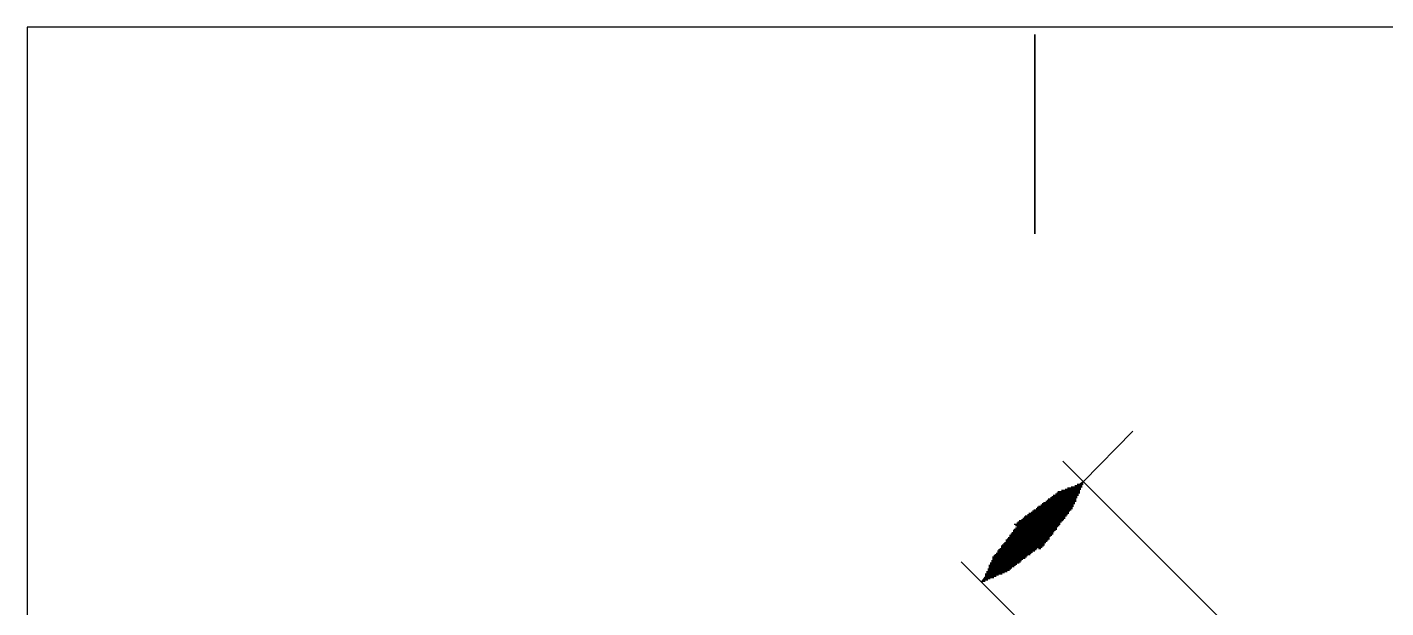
# Model space of a CAD drawing. Extents: x 20 to 206, y 5 to 293.
# Drawn here: x 20 to 115.1, y 252.5 to 293.1 of the extents above; entities that cross this region are included whole.
import ezdxf

# ---------------------------------------------------------------- set-up
doc = ezdxf.new("R2010")
doc.units = 0

msp = doc.modelspace()

# ---------------------------------------------------------------- linework, layer by layer
at = {"layer": 'P00107'}
msp.add_lwpolyline([(109.474003, 231.563326), (85.343999, 255.693326), (109.474003, 231.563326)], dxfattribs=at)
at = {"layer": 'P00108'}
msp.add_lwpolyline([(93.895335, 261.281328), (97.366667, 264.837326), (93.895335, 261.281328)], dxfattribs=at)
at = {"layer": 'P00109'}
msp.add_lwpolyline([(116.585993, 238.590658), (92.455995, 262.720659), (116.585993, 238.590658)], dxfattribs=at)
at = {"layer": 'P00659'}
msp.add_lwpolyline([(89.831333, 258.910661), (89.915996, 258.910661)], dxfattribs=at)
at = {"layer": 'P00660'}
msp.add_lwpolyline([(89.746665, 258.825992), (90.000665, 258.825992)], dxfattribs=at)
at = {"layer": 'P00661'}
msp.add_lwpolyline([(89.661996, 258.741326), (90.085334, 258.741326)], dxfattribs=at)
at = {"layer": 'P00662'}
msp.add_lwpolyline([(89.577333, 258.65666), (90.169997, 258.65666)], dxfattribs=at)
at = {"layer": 'P00663'}
msp.add_lwpolyline([(89.577333, 258.571994), (90.254665, 258.571994)], dxfattribs=at)
at = {"layer": 'P00664'}
msp.add_lwpolyline([(89.492664, 258.487326), (90.339329, 258.487326)], dxfattribs=at)
at = {"layer": 'P00665'}
msp.add_lwpolyline([(89.407995, 258.40266), (90.424003, 258.40266)], dxfattribs=at)
at = {"layer": 'P00666'}
msp.add_lwpolyline([(89.323332, 258.317994), (90.508666, 258.317994)], dxfattribs=at)
at = {"layer": 'P00667'}
msp.add_lwpolyline([(89.323332, 258.233325), (90.593329, 258.233325)], dxfattribs=at)
at = {"layer": 'P00668'}
msp.add_lwpolyline([(89.238664, 258.148659), (90.678003, 258.148659)], dxfattribs=at)
at = {"layer": 'P00669'}
msp.add_lwpolyline([(89.154, 258.063993), (90.762666, 258.063993)], dxfattribs=at)
at = {"layer": 'P00670'}
msp.add_lwpolyline([(89.069332, 257.979328), (90.847329, 257.979328)], dxfattribs=at)
at = {"layer": 'P00671'}
msp.add_lwpolyline([(88.984663, 257.894659), (90.931993, 257.894659)], dxfattribs=at)
at = {"layer": 'P00672'}
msp.add_lwpolyline([(88.984663, 257.809993), (91.016667, 257.809993)], dxfattribs=at)
at = {"layer": 'P00673'}
msp.add_lwpolyline([(88.9, 257.725327), (91.10133, 257.725327)], dxfattribs=at)
at = {"layer": 'P00674'}
msp.add_lwpolyline([(88.815331, 257.640658), (91.185993, 257.640658)], dxfattribs=at)
at = {"layer": 'P00675'}
msp.add_lwpolyline([(88.730663, 257.555993), (91.270667, 257.555993)], dxfattribs=at)
at = {"layer": 'P00676'}
msp.add_lwpolyline([(88.730663, 257.471327), (91.35533, 257.471327)], dxfattribs=at)
at = {"layer": 'P00677'}
msp.add_lwpolyline([(88.646, 257.386661), (91.439994, 257.386661)], dxfattribs=at)
at = {"layer": 'P00678'}
msp.add_lwpolyline([(88.561331, 257.301992), (91.524668, 257.301992)], dxfattribs=at)
at = {"layer": 'P00679'}
msp.add_lwpolyline([(88.476662, 257.217326), (91.439994, 257.217326)], dxfattribs=at)
at = {"layer": 'P00680'}
msp.add_lwpolyline([(88.476662, 257.13266), (91.35533, 257.13266)], dxfattribs=at)
at = {"layer": 'P00681'}
msp.add_lwpolyline([(88.391999, 257.047994), (91.270667, 257.047994)], dxfattribs=at)
at = {"layer": 'P00682'}
msp.add_lwpolyline([(88.307331, 256.963326), (91.10133, 256.963326)], dxfattribs=at)
at = {"layer": 'P00683'}
msp.add_lwpolyline([(88.222667, 256.87866), (91.016667, 256.87866)], dxfattribs=at)
at = {"layer": 'P00684'}
msp.add_lwpolyline([(88.137999, 256.793994), (90.931993, 256.793994)], dxfattribs=at)
at = {"layer": 'P00685'}
msp.add_lwpolyline([(88.137999, 256.709325), (90.762666, 256.709325)], dxfattribs=at)
at = {"layer": 'P00686'}
msp.add_lwpolyline([(88.05333, 256.624659), (90.678003, 256.624659)], dxfattribs=at)
at = {"layer": 'P00687'}
msp.add_lwpolyline([(87.968667, 256.539994), (90.593329, 256.539994)], dxfattribs=at)
at = {"layer": 'P00688'}
msp.add_lwpolyline([(87.883998, 256.455328), (90.508666, 256.455328)], dxfattribs=at)
at = {"layer": 'P00689'}
msp.add_lwpolyline([(87.883998, 256.370659), (90.339329, 256.370659)], dxfattribs=at)
at = {"layer": 'P00690'}
msp.add_lwpolyline([(87.79933, 256.285993), (90.254665, 256.285993)], dxfattribs=at)
at = {"layer": 'P00691'}
msp.add_lwpolyline([(87.714666, 256.201327), (90.169997, 256.201327)], dxfattribs=at)
at = {"layer": 'P00692'}
msp.add_lwpolyline([(87.629998, 256.116659), (90.000665, 256.116659)], dxfattribs=at)
at = {"layer": 'P00693'}
msp.add_lwpolyline([(87.545329, 256.031993), (89.915996, 256.031993)], dxfattribs=at)
at = {"layer": 'P00694'}
msp.add_lwpolyline([(87.545329, 255.947327), (89.831333, 255.947327)], dxfattribs=at)
at = {"layer": 'P00695'}
msp.add_lwpolyline([(87.545329, 255.862661), (89.661996, 255.862661)], dxfattribs=at)
at = {"layer": 'P00696'}
msp.add_lwpolyline([(87.460666, 255.777992), (89.577333, 255.777992)], dxfattribs=at)
at = {"layer": 'P00697'}
msp.add_lwpolyline([(87.460666, 255.693326), (89.492664, 255.693326)], dxfattribs=at)
at = {"layer": 'P00698'}
msp.add_lwpolyline([(87.375997, 255.60866), (89.407995, 255.60866)], dxfattribs=at)
at = {"layer": 'P00699'}
msp.add_lwpolyline([(87.375997, 255.523995), (89.238664, 255.523995)], dxfattribs=at)
at = {"layer": 'P00700'}
msp.add_lwpolyline([(87.291329, 255.439326), (89.154, 255.439326)], dxfattribs=at)
at = {"layer": 'P00701'}
msp.add_lwpolyline([(87.291329, 255.35466), (89.069332, 255.35466)], dxfattribs=at)
at = {"layer": 'P00702'}
msp.add_lwpolyline([(87.291329, 255.269994), (88.9, 255.269994)], dxfattribs=at)
at = {"layer": 'P00703'}
msp.add_lwpolyline([(87.206666, 255.185325), (88.815331, 255.185325)], dxfattribs=at)
at = {"layer": 'P00704'}
msp.add_lwpolyline([(87.206666, 255.10066), (88.730663, 255.10066)], dxfattribs=at)
at = {"layer": 'P00705'}
msp.add_lwpolyline([(87.121997, 255.015994), (88.561331, 255.015994)], dxfattribs=at)
at = {"layer": 'P00706'}
msp.add_lwpolyline([(87.121997, 254.931328), (88.391999, 254.931328)], dxfattribs=at)
at = {"layer": 'P00707'}
msp.add_lwpolyline([(87.037334, 254.846659), (88.222667, 254.846659)], dxfattribs=at)
at = {"layer": 'P00708'}
msp.add_lwpolyline([(87.037334, 254.761993), (87.968667, 254.761993)], dxfattribs=at)
at = {"layer": 'P00709'}
msp.add_lwpolyline([(87.037334, 254.677327), (87.79933, 254.677327)], dxfattribs=at)
at = {"layer": 'P00710'}
msp.add_lwpolyline([(86.952665, 254.592659), (87.629998, 254.592659)], dxfattribs=at)
at = {"layer": 'P00711'}
msp.add_lwpolyline([(86.952665, 254.507993), (87.375997, 254.507993)], dxfattribs=at)
at = {"layer": 'P00712'}
msp.add_lwpolyline([(86.867997, 254.423327), (87.206666, 254.423327)], dxfattribs=at)
at = {"layer": 'P00713'}
msp.add_lwpolyline([(86.867997, 254.338661), (87.037334, 254.338661), (86.867997, 254.338661)], dxfattribs=at)
at = {"layer": 'P00714'}
msp.add_lwpolyline([(86.783333, 254.253992), (89.831333, 258.233325), (86.783333, 254.253992)], dxfattribs=at)
at = {"layer": 'P00715'}
msp.add_lwpolyline([(89.831333, 258.233325), (90.000665, 257.386661), (89.831333, 258.233325)], dxfattribs=at)
at = {"layer": 'P00716'}
msp.add_lwpolyline([(90.000665, 257.386661), (90.762666, 257.301992), (90.000665, 257.386661)], dxfattribs=at)
at = {"layer": 'P00717'}
msp.add_lwpolyline([(90.762666, 257.301992), (86.783333, 254.253992), (90.762666, 257.301992)], dxfattribs=at)
at = {"layer": 'P00718'}
msp.add_lwpolyline([(89.831333, 258.148659), (89.915996, 258.148659)], dxfattribs=at)
at = {"layer": 'P00719'}
msp.add_lwpolyline([(89.746665, 258.063993), (89.915996, 258.063993)], dxfattribs=at)
at = {"layer": 'P00720'}
msp.add_lwpolyline([(89.661996, 257.979328), (89.915996, 257.979328)], dxfattribs=at)
at = {"layer": 'P00721'}
msp.add_lwpolyline([(89.577333, 257.894659), (89.915996, 257.894659)], dxfattribs=at)
at = {"layer": 'P00722'}
msp.add_lwpolyline([(89.577333, 257.809993), (89.915996, 257.809993)], dxfattribs=at)
at = {"layer": 'P00723'}
msp.add_lwpolyline([(89.492664, 257.725327), (90.000665, 257.725327)], dxfattribs=at)
at = {"layer": 'P00724'}
msp.add_lwpolyline([(89.407995, 257.640658), (90.000665, 257.640658)], dxfattribs=at)
at = {"layer": 'P00725'}
msp.add_lwpolyline([(89.323332, 257.555993), (90.000665, 257.555993)], dxfattribs=at)
at = {"layer": 'P00726'}
msp.add_lwpolyline([(89.323332, 257.471327), (90.000665, 257.471327)], dxfattribs=at)
at = {"layer": 'P00727'}
msp.add_lwpolyline([(89.238664, 257.386661), (90.000665, 257.386661)], dxfattribs=at)
at = {"layer": 'P00728'}
msp.add_lwpolyline([(89.154, 257.301992), (89.915996, 257.301992)], dxfattribs=at)
at = {"layer": 'P00729'}
msp.add_lwpolyline([(89.069332, 257.217326), (89.831333, 257.217326)], dxfattribs=at)
at = {"layer": 'P00730'}
msp.add_lwpolyline([(89.069332, 257.13266), (89.746665, 257.13266)], dxfattribs=at)
at = {"layer": 'P00731'}
msp.add_lwpolyline([(88.984663, 257.047994), (89.661996, 257.047994)], dxfattribs=at)
at = {"layer": 'P00732'}
msp.add_lwpolyline([(88.9, 256.963326), (89.577333, 256.963326)], dxfattribs=at)
at = {"layer": 'P00733'}
msp.add_lwpolyline([(88.815331, 256.87866), (89.492664, 256.87866)], dxfattribs=at)
at = {"layer": 'P00734'}
msp.add_lwpolyline([(88.730663, 256.793994), (89.407995, 256.793994)], dxfattribs=at)
at = {"layer": 'P00735'}
msp.add_lwpolyline([(88.730663, 256.709325), (89.323332, 256.709325)], dxfattribs=at)
at = {"layer": 'P00736'}
msp.add_lwpolyline([(88.646, 256.624659), (89.238664, 256.624659)], dxfattribs=at)
at = {"layer": 'P00737'}
msp.add_lwpolyline([(88.561331, 256.539994), (89.154, 256.539994)], dxfattribs=at)
at = {"layer": 'P00738'}
msp.add_lwpolyline([(88.476662, 256.455328), (89.069332, 256.455328)], dxfattribs=at)
at = {"layer": 'P00739'}
msp.add_lwpolyline([(88.476662, 256.370659), (88.984663, 256.370659)], dxfattribs=at)
at = {"layer": 'P00740'}
msp.add_lwpolyline([(88.391999, 256.285993), (88.9, 256.285993)], dxfattribs=at)
at = {"layer": 'P00741'}
msp.add_lwpolyline([(88.307331, 256.201327), (88.815331, 256.201327)], dxfattribs=at)
at = {"layer": 'P00742'}
msp.add_lwpolyline([(88.222667, 256.116659), (88.730663, 256.116659)], dxfattribs=at)
at = {"layer": 'P00743'}
msp.add_lwpolyline([(88.222667, 256.031993), (88.646, 256.031993)], dxfattribs=at)
at = {"layer": 'P00744'}
msp.add_lwpolyline([(88.137999, 255.947327), (88.561331, 255.947327)], dxfattribs=at)
at = {"layer": 'P00745'}
msp.add_lwpolyline([(88.05333, 255.862661), (88.476662, 255.862661)], dxfattribs=at)
at = {"layer": 'P00746'}
msp.add_lwpolyline([(87.968667, 255.777992), (88.391999, 255.777992)], dxfattribs=at)
at = {"layer": 'P00747'}
msp.add_lwpolyline([(87.968667, 255.693326), (88.307331, 255.693326)], dxfattribs=at)
at = {"layer": 'P00748'}
msp.add_lwpolyline([(87.883998, 255.60866), (88.222667, 255.60866)], dxfattribs=at)
at = {"layer": 'P00749'}
msp.add_lwpolyline([(87.79933, 255.523995), (88.137999, 255.523995)], dxfattribs=at)
at = {"layer": 'P00750'}
msp.add_lwpolyline([(87.714666, 255.439326), (88.05333, 255.439326)], dxfattribs=at)
at = {"layer": 'P00751'}
msp.add_lwpolyline([(87.629998, 255.35466), (87.968667, 255.35466)], dxfattribs=at)
at = {"layer": 'P00752'}
msp.add_lwpolyline([(87.629998, 255.269994), (87.883998, 255.269994)], dxfattribs=at)
at = {"layer": 'P00753'}
msp.add_lwpolyline([(87.545329, 255.185325), (87.79933, 255.185325)], dxfattribs=at)
at = {"layer": 'P00754'}
msp.add_lwpolyline([(87.460666, 255.10066), (87.714666, 255.10066)], dxfattribs=at)
at = {"layer": 'P00755'}
msp.add_lwpolyline([(87.375997, 255.015994), (87.629998, 255.015994)], dxfattribs=at)
at = {"layer": 'P00756'}
msp.add_lwpolyline([(87.375997, 254.931328), (87.545329, 254.931328)], dxfattribs=at)
at = {"layer": 'P00757'}
msp.add_lwpolyline([(87.291329, 254.846659), (87.460666, 254.846659)], dxfattribs=at)
at = {"layer": 'P00758'}
msp.add_lwpolyline([(87.206666, 254.761993), (87.375997, 254.761993)], dxfattribs=at)
at = {"layer": 'P00759'}
msp.add_lwpolyline([(87.121997, 254.677327), (87.291329, 254.677327)], dxfattribs=at)
at = {"layer": 'P00760'}
msp.add_lwpolyline([(87.121997, 254.592659), (87.206666, 254.592659)], dxfattribs=at)
at = {"layer": 'P00761'}
msp.add_lwpolyline([(87.037334, 254.507993), (87.121997, 254.507993)], dxfattribs=at)
at = {"layer": 'P00762'}
msp.add_lwpolyline([(86.952665, 254.423327), (87.037334, 254.423327)], dxfattribs=at)
at = {"layer": 'P00763'}
msp.add_lwpolyline([(86.867997, 254.338661), (86.952665, 254.338661), (86.867997, 254.338661)], dxfattribs=at)
at = {"layer": 'P00764'}
msp.add_lwpolyline([(89.915996, 257.301992), (90.762666, 257.301992)], dxfattribs=at)
at = {"layer": 'P00765'}
msp.add_lwpolyline([(89.831333, 257.217326), (90.678003, 257.217326)], dxfattribs=at)
at = {"layer": 'P00766'}
msp.add_lwpolyline([(89.746665, 257.13266), (90.593329, 257.13266)], dxfattribs=at)
at = {"layer": 'P00767'}
msp.add_lwpolyline([(89.661996, 257.047994), (90.508666, 257.047994)], dxfattribs=at)
at = {"layer": 'P00768'}
msp.add_lwpolyline([(89.577333, 256.963326), (90.339329, 256.963326)], dxfattribs=at)
at = {"layer": 'P00769'}
msp.add_lwpolyline([(89.492664, 256.87866), (90.254665, 256.87866)], dxfattribs=at)
at = {"layer": 'P00770'}
msp.add_lwpolyline([(89.407995, 256.793994), (90.169997, 256.793994)], dxfattribs=at)
at = {"layer": 'P00771'}
msp.add_lwpolyline([(89.323332, 256.709325), (90.000665, 256.709325)], dxfattribs=at)
at = {"layer": 'P00772'}
msp.add_lwpolyline([(89.238664, 256.624659), (89.915996, 256.624659)], dxfattribs=at)
at = {"layer": 'P00773'}
msp.add_lwpolyline([(89.154, 256.539994), (89.831333, 256.539994)], dxfattribs=at)
at = {"layer": 'P00774'}
msp.add_lwpolyline([(89.069332, 256.455328), (89.661996, 256.455328)], dxfattribs=at)
at = {"layer": 'P00775'}
msp.add_lwpolyline([(88.984663, 256.370659), (89.577333, 256.370659)], dxfattribs=at)
at = {"layer": 'P00776'}
msp.add_lwpolyline([(88.9, 256.285993), (89.492664, 256.285993)], dxfattribs=at)
at = {"layer": 'P00777'}
msp.add_lwpolyline([(88.815331, 256.201327), (89.407995, 256.201327)], dxfattribs=at)
at = {"layer": 'P00778'}
msp.add_lwpolyline([(88.730663, 256.116659), (89.238664, 256.116659)], dxfattribs=at)
at = {"layer": 'P00779'}
msp.add_lwpolyline([(88.646, 256.031993), (89.154, 256.031993)], dxfattribs=at)
at = {"layer": 'P00780'}
msp.add_lwpolyline([(88.561331, 255.947327), (89.069332, 255.947327)], dxfattribs=at)
at = {"layer": 'P00781'}
msp.add_lwpolyline([(88.476662, 255.862661), (88.9, 255.862661)], dxfattribs=at)
at = {"layer": 'P00782'}
msp.add_lwpolyline([(88.391999, 255.777992), (88.815331, 255.777992)], dxfattribs=at)
at = {"layer": 'P00783'}
msp.add_lwpolyline([(88.307331, 255.693326), (88.730663, 255.693326)], dxfattribs=at)
at = {"layer": 'P00784'}
msp.add_lwpolyline([(88.222667, 255.60866), (88.561331, 255.60866)], dxfattribs=at)
at = {"layer": 'P00785'}
msp.add_lwpolyline([(88.137999, 255.523995), (88.476662, 255.523995)], dxfattribs=at)
at = {"layer": 'P00786'}
msp.add_lwpolyline([(88.05333, 255.439326), (88.391999, 255.439326)], dxfattribs=at)
at = {"layer": 'P00787'}
msp.add_lwpolyline([(87.968667, 255.35466), (88.222667, 255.35466)], dxfattribs=at)
at = {"layer": 'P00788'}
msp.add_lwpolyline([(87.883998, 255.269994), (88.137999, 255.269994)], dxfattribs=at)
at = {"layer": 'P00789'}
msp.add_lwpolyline([(87.79933, 255.185325), (88.05333, 255.185325)], dxfattribs=at)
at = {"layer": 'P00790'}
msp.add_lwpolyline([(87.714666, 255.10066), (87.968667, 255.10066)], dxfattribs=at)
at = {"layer": 'P00791'}
msp.add_lwpolyline([(87.629998, 255.015994), (87.79933, 255.015994)], dxfattribs=at)
at = {"layer": 'P00792'}
msp.add_lwpolyline([(87.545329, 254.931328), (87.714666, 254.931328)], dxfattribs=at)
at = {"layer": 'P00793'}
msp.add_lwpolyline([(87.460666, 254.846659), (87.629998, 254.846659)], dxfattribs=at)
at = {"layer": 'P00794'}
msp.add_lwpolyline([(87.375997, 254.761993), (87.460666, 254.761993)], dxfattribs=at)
at = {"layer": 'P00795'}
msp.add_lwpolyline([(87.291329, 254.677327), (87.375997, 254.677327)], dxfattribs=at)
at = {"layer": 'P00796'}
msp.add_lwpolyline([(87.206666, 254.592659), (87.291329, 254.592659), (87.206666, 254.592659)], dxfattribs=at)
at = {"layer": 'P00797'}
msp.add_lwpolyline([(93.725997, 261.196659), (93.895335, 261.196659)], dxfattribs=at)
at = {"layer": 'P00798'}
msp.add_lwpolyline([(93.471997, 261.111993), (93.895335, 261.111993)], dxfattribs=at)
at = {"layer": 'P00799'}
msp.add_lwpolyline([(93.30266, 261.027327), (93.810661, 261.027327)], dxfattribs=at)
at = {"layer": 'P00800'}
msp.add_lwpolyline([(93.048659, 260.942659), (93.810661, 260.942659)], dxfattribs=at)
at = {"layer": 'P00801'}
msp.add_lwpolyline([(92.79467, 260.857993), (93.725997, 260.857993)], dxfattribs=at)
at = {"layer": 'P00802'}
msp.add_lwpolyline([(92.625332, 260.773327), (93.725997, 260.773327)], dxfattribs=at)
at = {"layer": 'P00803'}
msp.add_lwpolyline([(92.371332, 260.688661), (93.641334, 260.688661)], dxfattribs=at)
at = {"layer": 'P00804'}
msp.add_lwpolyline([(92.117332, 260.603992), (93.641334, 260.603992)], dxfattribs=at)
at = {"layer": 'P00805'}
msp.add_lwpolyline([(92.032668, 260.519326), (93.641334, 260.519326)], dxfattribs=at)
at = {"layer": 'P00806'}
msp.add_lwpolyline([(91.947994, 260.434661), (93.55666, 260.434661)], dxfattribs=at)
at = {"layer": 'P00807'}
msp.add_lwpolyline([(91.778668, 260.349992), (93.55666, 260.349992)], dxfattribs=at)
at = {"layer": 'P00808'}
msp.add_lwpolyline([(91.693994, 260.265326), (93.471997, 260.265326)], dxfattribs=at)
at = {"layer": 'P00809'}
msp.add_lwpolyline([(91.609331, 260.18066), (93.471997, 260.18066)], dxfattribs=at)
at = {"layer": 'P00810'}
msp.add_lwpolyline([(91.439994, 260.095994), (93.387334, 260.095994)], dxfattribs=at)
at = {"layer": 'P00811'}
msp.add_lwpolyline([(91.35533, 260.011326), (93.387334, 260.011326)], dxfattribs=at)
at = {"layer": 'P00812'}
msp.add_lwpolyline([(91.270667, 259.92666), (93.387334, 259.92666)], dxfattribs=at)
at = {"layer": 'P00813'}
msp.add_lwpolyline([(91.10133, 259.841994), (93.30266, 259.841994)], dxfattribs=at)
at = {"layer": 'P00814'}
msp.add_lwpolyline([(91.016667, 259.757325), (93.30266, 259.757325)], dxfattribs=at)
at = {"layer": 'P00815'}
msp.add_lwpolyline([(90.931993, 259.672659), (93.217997, 259.672659)], dxfattribs=at)
at = {"layer": 'P00816'}
msp.add_lwpolyline([(90.762666, 259.587993), (93.217997, 259.587993)], dxfattribs=at)
at = {"layer": 'P00817'}
msp.add_lwpolyline([(90.678003, 259.503327), (93.133333, 259.503327)], dxfattribs=at)
at = {"layer": 'P00818'}
msp.add_lwpolyline([(90.593329, 259.418659), (93.133333, 259.418659)], dxfattribs=at)
at = {"layer": 'P00819'}
msp.add_lwpolyline([(90.424003, 259.333993), (93.048659, 259.333993)], dxfattribs=at)
at = {"layer": 'P00820'}
msp.add_lwpolyline([(90.339329, 259.249327), (92.963996, 259.249327)], dxfattribs=at)
at = {"layer": 'P00821'}
msp.add_lwpolyline([(90.254665, 259.164661), (92.879333, 259.164661)], dxfattribs=at)
at = {"layer": 'P00822'}
msp.add_lwpolyline([(90.085334, 259.079992), (92.879333, 259.079992)], dxfattribs=at)
at = {"layer": 'P00823'}
msp.add_lwpolyline([(90.000665, 258.995327), (92.79467, 258.995327)], dxfattribs=at)
at = {"layer": 'P00824'}
msp.add_lwpolyline([(89.915996, 258.910661), (92.709996, 258.910661)], dxfattribs=at)
at = {"layer": 'P00825'}
msp.add_lwpolyline([(89.746665, 258.825992), (92.625332, 258.825992)], dxfattribs=at)
at = {"layer": 'P00826'}
msp.add_lwpolyline([(89.661996, 258.741326), (92.625332, 258.741326)], dxfattribs=at)
at = {"layer": 'P00827'}
msp.add_lwpolyline([(89.577333, 258.65666), (92.540669, 258.65666)], dxfattribs=at)
at = {"layer": 'P00828'}
msp.add_lwpolyline([(89.407995, 258.571994), (92.455995, 258.571994)], dxfattribs=at)
at = {"layer": 'P00829'}
msp.add_lwpolyline([(89.323332, 258.487326), (92.371332, 258.487326)], dxfattribs=at)
at = {"layer": 'P00830'}
msp.add_lwpolyline([(89.238664, 258.40266), (92.286669, 258.40266)], dxfattribs=at)
at = {"layer": 'P00831'}
msp.add_lwpolyline([(89.069332, 258.317994), (92.286669, 258.317994)], dxfattribs=at)
at = {"layer": 'P00832'}
msp.add_lwpolyline([(89.154, 258.233325), (92.201995, 258.233325)], dxfattribs=at)
at = {"layer": 'P00833'}
msp.add_lwpolyline([(89.238664, 258.148659), (92.117332, 258.148659)], dxfattribs=at)
at = {"layer": 'P00834'}
msp.add_lwpolyline([(89.323332, 258.063993), (92.032668, 258.063993)], dxfattribs=at)
at = {"layer": 'P00835'}
msp.add_lwpolyline([(89.407995, 257.979328), (92.032668, 257.979328)], dxfattribs=at)
at = {"layer": 'P00836'}
msp.add_lwpolyline([(89.492664, 257.894659), (91.947994, 257.894659)], dxfattribs=at)
at = {"layer": 'P00837'}
msp.add_lwpolyline([(89.577333, 257.809993), (91.863331, 257.809993)], dxfattribs=at)
at = {"layer": 'P00838'}
msp.add_lwpolyline([(89.661996, 257.725327), (91.778668, 257.725327)], dxfattribs=at)
at = {"layer": 'P00839'}
msp.add_lwpolyline([(89.746665, 257.640658), (91.778668, 257.640658)], dxfattribs=at)
at = {"layer": 'P00840'}
msp.add_lwpolyline([(89.831333, 257.555993), (91.693994, 257.555993)], dxfattribs=at)
at = {"layer": 'P00841'}
msp.add_lwpolyline([(89.915996, 257.471327), (91.609331, 257.471327)], dxfattribs=at)
at = {"layer": 'P00842'}
msp.add_lwpolyline([(90.000665, 257.386661), (91.524668, 257.386661)], dxfattribs=at)
at = {"layer": 'P00843'}
msp.add_lwpolyline([(90.085334, 257.301992), (91.439994, 257.301992)], dxfattribs=at)
at = {"layer": 'P00844'}
msp.add_lwpolyline([(90.169997, 257.217326), (91.439994, 257.217326)], dxfattribs=at)
at = {"layer": 'P00845'}
msp.add_lwpolyline([(90.254665, 257.13266), (91.35533, 257.13266)], dxfattribs=at)
at = {"layer": 'P00846'}
msp.add_lwpolyline([(90.339329, 257.047994), (91.270667, 257.047994)], dxfattribs=at)
at = {"layer": 'P00847'}
msp.add_lwpolyline([(90.424003, 256.963326), (91.185993, 256.963326)], dxfattribs=at)
at = {"layer": 'P00848'}
msp.add_lwpolyline([(90.508666, 256.87866), (91.185993, 256.87866)], dxfattribs=at)
at = {"layer": 'P00849'}
msp.add_lwpolyline([(90.593329, 256.793994), (91.10133, 256.793994)], dxfattribs=at)
at = {"layer": 'P00850'}
msp.add_lwpolyline([(90.678003, 256.709325), (91.016667, 256.709325)], dxfattribs=at)
at = {"layer": 'P00851'}
msp.add_lwpolyline([(90.762666, 256.624659), (90.931993, 256.624659), (90.762666, 256.624659)], dxfattribs=at)
at = {"layer": 'P00852'}
msp.add_lwpolyline([(93.895335, 261.281328), (90.762666, 257.301992), (93.895335, 261.281328)], dxfattribs=at)
at = {"layer": 'P00853'}
msp.add_lwpolyline([(90.762666, 257.301992), (90.678003, 258.148659), (90.762666, 257.301992)], dxfattribs=at)
at = {"layer": 'P00854'}
msp.add_lwpolyline([(90.678003, 258.148659), (89.831333, 258.233325), (90.678003, 258.148659)], dxfattribs=at)
at = {"layer": 'P00855'}
msp.add_lwpolyline([(89.831333, 258.233325), (93.895335, 261.281328), (89.831333, 258.233325)], dxfattribs=at)
at = {"layer": 'P00856'}
msp.add_lwpolyline([(93.810661, 261.196659), (93.895335, 261.196659)], dxfattribs=at)
at = {"layer": 'P00857'}
msp.add_lwpolyline([(93.725997, 261.111993), (93.810661, 261.111993)], dxfattribs=at)
at = {"layer": 'P00858'}
msp.add_lwpolyline([(93.641334, 261.027327), (93.725997, 261.027327)], dxfattribs=at)
at = {"layer": 'P00859'}
msp.add_lwpolyline([(93.55666, 260.942659), (93.641334, 260.942659)], dxfattribs=at)
at = {"layer": 'P00860'}
msp.add_lwpolyline([(93.471997, 260.857993), (93.641334, 260.857993)], dxfattribs=at)
at = {"layer": 'P00861'}
msp.add_lwpolyline([(93.387334, 260.773327), (93.55666, 260.773327)], dxfattribs=at)
at = {"layer": 'P00862'}
msp.add_lwpolyline([(93.30266, 260.688661), (93.471997, 260.688661)], dxfattribs=at)
at = {"layer": 'P00863'}
msp.add_lwpolyline([(93.217997, 260.603992), (93.387334, 260.603992)], dxfattribs=at)
at = {"layer": 'P00864'}
msp.add_lwpolyline([(93.133333, 260.519326), (93.30266, 260.519326)], dxfattribs=at)
at = {"layer": 'P00865'}
msp.add_lwpolyline([(93.048659, 260.434661), (93.30266, 260.434661)], dxfattribs=at)
at = {"layer": 'P00866'}
msp.add_lwpolyline([(92.963996, 260.349992), (93.217997, 260.349992)], dxfattribs=at)
at = {"layer": 'P00867'}
msp.add_lwpolyline([(92.879333, 260.265326), (93.133333, 260.265326)], dxfattribs=at)
at = {"layer": 'P00868'}
msp.add_lwpolyline([(92.79467, 260.18066), (93.048659, 260.18066)], dxfattribs=at)
at = {"layer": 'P00869'}
msp.add_lwpolyline([(92.709996, 260.095994), (92.963996, 260.095994)], dxfattribs=at)
at = {"layer": 'P00870'}
msp.add_lwpolyline([(92.625332, 260.011326), (92.963996, 260.011326)], dxfattribs=at)
at = {"layer": 'P00871'}
msp.add_lwpolyline([(92.540669, 259.92666), (92.879333, 259.92666)], dxfattribs=at)
at = {"layer": 'P00872'}
msp.add_lwpolyline([(92.455995, 259.841994), (92.79467, 259.841994)], dxfattribs=at)
at = {"layer": 'P00873'}
msp.add_lwpolyline([(92.371332, 259.757325), (92.709996, 259.757325)], dxfattribs=at)
at = {"layer": 'P00874'}
msp.add_lwpolyline([(92.286669, 259.672659), (92.709996, 259.672659)], dxfattribs=at)
at = {"layer": 'P00875'}
msp.add_lwpolyline([(92.201995, 259.587993), (92.625332, 259.587993)], dxfattribs=at)
at = {"layer": 'P00876'}
msp.add_lwpolyline([(92.117332, 259.503327), (92.540669, 259.503327)], dxfattribs=at)
at = {"layer": 'P00877'}
msp.add_lwpolyline([(92.032668, 259.418659), (92.455995, 259.418659)], dxfattribs=at)
at = {"layer": 'P00878'}
msp.add_lwpolyline([(91.947994, 259.333993), (92.371332, 259.333993)], dxfattribs=at)
at = {"layer": 'P00879'}
msp.add_lwpolyline([(91.863331, 259.249327), (92.371332, 259.249327)], dxfattribs=at)
at = {"layer": 'P00880'}
msp.add_lwpolyline([(91.778668, 259.164661), (92.286669, 259.164661)], dxfattribs=at)
at = {"layer": 'P00881'}
msp.add_lwpolyline([(91.693994, 259.079992), (92.201995, 259.079992)], dxfattribs=at)
at = {"layer": 'P00882'}
msp.add_lwpolyline([(91.609331, 258.995327), (92.117332, 258.995327)], dxfattribs=at)
at = {"layer": 'P00883'}
msp.add_lwpolyline([(91.524668, 258.910661), (92.032668, 258.910661)], dxfattribs=at)
at = {"layer": 'P00884'}
msp.add_lwpolyline([(91.439994, 258.825992), (92.032668, 258.825992)], dxfattribs=at)
at = {"layer": 'P00885'}
msp.add_lwpolyline([(91.35533, 258.741326), (91.947994, 258.741326)], dxfattribs=at)
at = {"layer": 'P00886'}
msp.add_lwpolyline([(91.270667, 258.65666), (91.863331, 258.65666)], dxfattribs=at)
at = {"layer": 'P00887'}
msp.add_lwpolyline([(91.185993, 258.571994), (91.778668, 258.571994)], dxfattribs=at)
at = {"layer": 'P00888'}
msp.add_lwpolyline([(91.10133, 258.487326), (91.778668, 258.487326)], dxfattribs=at)
at = {"layer": 'P00889'}
msp.add_lwpolyline([(91.016667, 258.40266), (91.693994, 258.40266)], dxfattribs=at)
at = {"layer": 'P00890'}
msp.add_lwpolyline([(90.931993, 258.317994), (91.609331, 258.317994)], dxfattribs=at)
at = {"layer": 'P00891'}
msp.add_lwpolyline([(90.847329, 258.233325), (91.524668, 258.233325)], dxfattribs=at)
at = {"layer": 'P00892'}
msp.add_lwpolyline([(90.678003, 258.148659), (91.439994, 258.148659)], dxfattribs=at)
at = {"layer": 'P00893'}
msp.add_lwpolyline([(90.762666, 258.063993), (91.439994, 258.063993)], dxfattribs=at)
at = {"layer": 'P00894'}
msp.add_lwpolyline([(90.762666, 257.979328), (91.35533, 257.979328)], dxfattribs=at)
at = {"layer": 'P00895'}
msp.add_lwpolyline([(90.762666, 257.894659), (91.270667, 257.894659)], dxfattribs=at)
at = {"layer": 'P00896'}
msp.add_lwpolyline([(90.762666, 257.809993), (91.185993, 257.809993)], dxfattribs=at)
at = {"layer": 'P00897'}
msp.add_lwpolyline([(90.762666, 257.725327), (91.10133, 257.725327)], dxfattribs=at)
at = {"layer": 'P00898'}
msp.add_lwpolyline([(90.762666, 257.640658), (91.10133, 257.640658)], dxfattribs=at)
at = {"layer": 'P00899'}
msp.add_lwpolyline([(90.762666, 257.555993), (91.016667, 257.555993)], dxfattribs=at)
at = {"layer": 'P00900'}
msp.add_lwpolyline([(90.762666, 257.471327), (90.931993, 257.471327)], dxfattribs=at)
at = {"layer": 'P00901'}
msp.add_lwpolyline([(90.762666, 257.386661), (90.847329, 257.386661), (90.762666, 257.386661)], dxfattribs=at)
at = {"layer": 'P00902'}
msp.add_lwpolyline([(93.55666, 261.027327), (93.641334, 261.027327)], dxfattribs=at)
at = {"layer": 'P00903'}
msp.add_lwpolyline([(93.471997, 260.942659), (93.55666, 260.942659)], dxfattribs=at)
at = {"layer": 'P00904'}
msp.add_lwpolyline([(93.387334, 260.857993), (93.471997, 260.857993)], dxfattribs=at)
at = {"layer": 'P00905'}
msp.add_lwpolyline([(93.217997, 260.773327), (93.387334, 260.773327)], dxfattribs=at)
at = {"layer": 'P00906'}
msp.add_lwpolyline([(93.133333, 260.688661), (93.30266, 260.688661)], dxfattribs=at)
at = {"layer": 'P00907'}
msp.add_lwpolyline([(93.048659, 260.603992), (93.217997, 260.603992)], dxfattribs=at)
at = {"layer": 'P00908'}
msp.add_lwpolyline([(92.879333, 260.519326), (93.133333, 260.519326)], dxfattribs=at)
at = {"layer": 'P00909'}
msp.add_lwpolyline([(92.79467, 260.434661), (93.048659, 260.434661)], dxfattribs=at)
at = {"layer": 'P00910'}
msp.add_lwpolyline([(92.709996, 260.349992), (92.963996, 260.349992)], dxfattribs=at)
at = {"layer": 'P00911'}
msp.add_lwpolyline([(92.540669, 260.265326), (92.879333, 260.265326)], dxfattribs=at)
at = {"layer": 'P00912'}
msp.add_lwpolyline([(92.455995, 260.18066), (92.79467, 260.18066)], dxfattribs=at)
at = {"layer": 'P00913'}
msp.add_lwpolyline([(92.371332, 260.095994), (92.709996, 260.095994)], dxfattribs=at)
at = {"layer": 'P00914'}
msp.add_lwpolyline([(92.201995, 260.011326), (92.625332, 260.011326)], dxfattribs=at)
at = {"layer": 'P00915'}
msp.add_lwpolyline([(92.117332, 259.92666), (92.540669, 259.92666)], dxfattribs=at)
at = {"layer": 'P00916'}
msp.add_lwpolyline([(92.032668, 259.841994), (92.455995, 259.841994)], dxfattribs=at)
at = {"layer": 'P00917'}
msp.add_lwpolyline([(91.863331, 259.757325), (92.371332, 259.757325)], dxfattribs=at)
at = {"layer": 'P00918'}
msp.add_lwpolyline([(91.778668, 259.672659), (92.286669, 259.672659)], dxfattribs=at)
at = {"layer": 'P00919'}
msp.add_lwpolyline([(91.693994, 259.587993), (92.201995, 259.587993)], dxfattribs=at)
at = {"layer": 'P00920'}
msp.add_lwpolyline([(91.524668, 259.503327), (92.117332, 259.503327)], dxfattribs=at)
at = {"layer": 'P00921'}
msp.add_lwpolyline([(91.439994, 259.418659), (92.032668, 259.418659)], dxfattribs=at)
at = {"layer": 'P00922'}
msp.add_lwpolyline([(91.35533, 259.333993), (91.947994, 259.333993)], dxfattribs=at)
at = {"layer": 'P00923'}
msp.add_lwpolyline([(91.185993, 259.249327), (91.863331, 259.249327)], dxfattribs=at)
at = {"layer": 'P00924'}
msp.add_lwpolyline([(91.10133, 259.164661), (91.778668, 259.164661)], dxfattribs=at)
at = {"layer": 'P00925'}
msp.add_lwpolyline([(91.016667, 259.079992), (91.693994, 259.079992)], dxfattribs=at)
at = {"layer": 'P00926'}
msp.add_lwpolyline([(90.847329, 258.995327), (91.609331, 258.995327)], dxfattribs=at)
at = {"layer": 'P00927'}
msp.add_lwpolyline([(90.762666, 258.910661), (91.524668, 258.910661)], dxfattribs=at)
at = {"layer": 'P00928'}
msp.add_lwpolyline([(90.678003, 258.825992), (91.439994, 258.825992)], dxfattribs=at)
at = {"layer": 'P00929'}
msp.add_lwpolyline([(90.508666, 258.741326), (91.35533, 258.741326)], dxfattribs=at)
at = {"layer": 'P00930'}
msp.add_lwpolyline([(90.424003, 258.65666), (91.270667, 258.65666)], dxfattribs=at)
at = {"layer": 'P00931'}
msp.add_lwpolyline([(90.339329, 258.571994), (91.185993, 258.571994)], dxfattribs=at)
at = {"layer": 'P00932'}
msp.add_lwpolyline([(90.169997, 258.487326), (91.10133, 258.487326)], dxfattribs=at)
at = {"layer": 'P00933'}
msp.add_lwpolyline([(90.085334, 258.40266), (91.016667, 258.40266)], dxfattribs=at)
at = {"layer": 'P00934'}
msp.add_lwpolyline([(90.000665, 258.317994), (90.931993, 258.317994)], dxfattribs=at)
at = {"layer": 'P00935'}
msp.add_lwpolyline([(89.831333, 258.233325), (90.847329, 258.233325), (89.831333, 258.233325)], dxfattribs=at)
at = {"layer": 'P00936'}
msp.add_lwpolyline([(86.783333, 254.253992), (93.895335, 261.281328), (86.783333, 254.253992)], dxfattribs=at)
at = {"layer": 'P01544'}
msp.add_lwpolyline([(90.508666, 292.607992), (90.508666, 278.637993), (90.508666, 292.607992)], dxfattribs=at)
at = {"layer": 'P01547'}
msp.add_lwpolyline([(206.074003, 293.111326), (20, 293.111326)], dxfattribs=at)
at = {"layer": 'P01548'}
msp.add_lwpolyline([(20, 293.111326), (20, 5)], dxfattribs=at)

doc.saveas('drawing.dxf')
